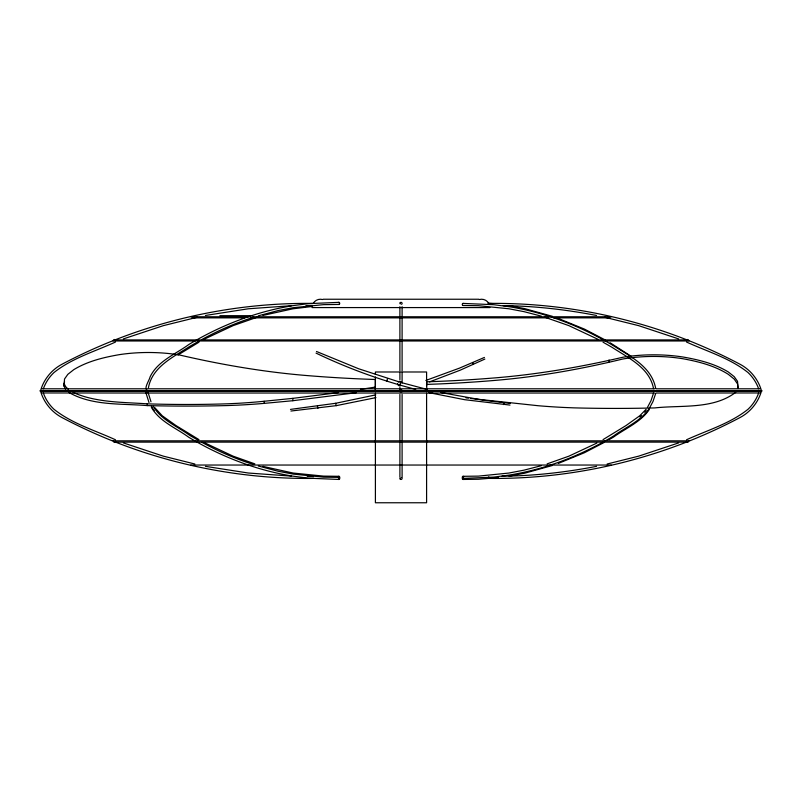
<?xml version="1.0" encoding="UTF-8"?>
<svg xmlns="http://www.w3.org/2000/svg" width="802" height="802" viewBox="0 0 802 802"><rect width="100%" height="100%" fill="white"/><g stroke="black" fill="none" stroke-linecap="round" stroke-linejoin="round"><path stroke-width="1.2" d="M313.221 476.829L313.221 476.308L307.196 476.258M488.789 304.449L488.799 303.407A8.341 8.341 0 0 0 479.416 299.517M69.082 392.559C92.511 405.942 121.242 403.416 147.247 405.601A123.408 9.564 0 0 0 228.179 405.541L237.743 405.16A124.942 13.845 0 0 0 264.089 403.386L292.82 400.719L292.91 398.353L338.554 392.599M64.531 381.582L64.01 386.063L65.624 389.261M64.01 386.063L64.531 379.005L67.829 374.344L73.784 369.642C87.538 361.261 103.398 357.421 119.127 354.685A83.508 34.436 0 0 1 179.307 354.945C222.535 364.98 266.364 372.449 310.645 375.857L311.647 375.938A433.982 130.866 0 0 0 375.316 379.496L375.316 389.742M312.369 305.412L312.088 307.577L489.912 307.577M386.855 381.07L387.546 378.484M399.967 385.04L400.679 382.404L358.624 368.76L316.479 351.476M503.556 404.579L504.027 402.815M148.44 387.647C152.38 366.584 173.553 356.98 189.974 346.263L198.956 341.141M653.55 393.11L651.003 400.719L647.425 407.446M655.635 393.612L652.998 401.491L649.289 408.449M40.792 389.932C44.06 379.005 51.889 369.582 61.975 364.258C138.946 323.507 226.114 302.394 313.201 303.407A8.341 8.341 0 0 1 322.584 299.517M761.208 391.877C757.94 402.804 750.111 412.228 740.025 417.551C663.053 458.303 575.886 479.416 488.799 478.403L488.779 476.829M43.348 388.8C45.544 382.674 49.193 377.08 53.914 372.599C71.869 358.233 94.806 351.487 115.478 342.033M758.652 393.01C756.456 399.145 752.807 404.739 748.086 409.22C730.131 423.576 707.194 430.323 686.522 439.777M649.219 408.559C640.557 421.281 625.37 427.356 613.299 436.178L613.149 436.268C581.32 455.436 546.082 469.11 509.35 475.065L493.832 477.11L463.085 478.403M649.229 409.611C640.567 422.333 625.37 428.408 613.309 437.22L609.069 439.646M646.101 409.321L639.685 415.827L625.991 425.571L603.034 439.616M644.628 412.218L646.111 410.363M400.048 302.885L400.449 302.494A1.143 1.143 0 0 1 401.551 302.494L401.952 302.885A1.013 1.013 0 0 1 401.952 303.928L401.551 304.309M338.364 302.665L338.524 302.494A1.143 0.812 89.3 0 1 339.306 302.494L339.587 302.885A1.013 0.712 89.3 0 1 339.597 303.928L339.316 304.309A1.143 0.812 89.3 0 1 338.725 304.419M338.374 477.661L338.534 477.501A1.143 0.812 -89.3 0 1 339.316 477.501L339.597 477.882A1.013 0.712 -89.3 0 1 339.587 478.934L339.306 479.315A1.143 0.812 -89.3 0 1 338.524 479.315L338.364 479.145M735.755 392.278C713.239 409.571 681.479 404.97 654.813 407.917A123.408 9.564 0 0 1 573.881 407.857L564.317 407.476A124.942 13.845 0 0 1 537.972 405.702L470.784 398.484M639.695 416.87L641.41 415.476M113.473 339.918L688.527 339.918M402.063 391.767L399.937 391.767M178.004 354.965L198.966 342.193M202.004 339.406C218.495 330.464 235.768 322.825 253.703 317.251M603.976 442.554L584.377 452.749L558.232 463.456M204.039 339.296L233.131 325.632L257.161 317.221M596.848 443.075L568.869 456.178L547.134 463.877M484.869 359.065L460.107 370.223L429.461 381.912M484.428 357.431L459.486 368.128L425.862 380.449M686.723 339.687L687.464 339.487M688.216 442.123L113.784 442.123M123.318 338.925L163.317 325.662L197.222 317.271M678.682 442.884L638.683 456.148L607.134 464.017M258.314 315.818L278.013 310.595L293.201 307.707L323.577 304.65L338.925 304.449M541.38 465.671L523.977 470.162L508.789 473.06L478.413 476.117L463.065 476.308M552.478 465.461L524.608 473.22L509.16 476.157M375.767 394.865L335.627 403.296L290.474 409.401M262.926 315.427L293.011 308.79L311.808 306.544M375.938 397.632L336.198 405.662L290.915 411.035M147.107 391.847L145.733 391.907M426.744 389.221L426.744 381.812A433.982 130.866 0 0 0 490.413 378.253L491.415 378.173C535.696 374.765 579.525 367.296 622.753 357.261A83.508 34.436 0 0 1 682.933 357C698.662 359.737 714.522 363.577 728.276 371.958L734.231 376.659L737.529 381.321L738.051 388.379L737.529 383.897L734.231 379.135L728.276 374.313C714.592 365.672 698.712 361.612 682.933 358.745A83.228 35.9 0 0 0 622.753 359.015C579.635 369.501 535.846 377.191 491.576 380.679L490.413 380.78A433.872 133.202 0 0 1 426.744 384.409M400.218 389.902L401.782 389.902M205.452 315.467L248.289 308.79L291.527 305.702M596.548 466.353C565.41 472.348 533.761 475.937 502.042 476.188M360.469 389.401L375.316 387.095M356.439 392.669L292.82 400.719M760.517 392.96L656.116 393.02M498.553 477.541L478.463 479.255L463.085 479.456M73.172 392.479C96.31 402.714 122.465 402.093 147.247 403.837A123.829 12.18 0 0 0 228.179 403.767L237.743 403.316A125.142 16 0 0 0 264.129 401.261L292.91 398.353M264.129 401.261L264.129 403.376M656.096 390.945L655.434 390.915L656.096 390.865M338.915 302.354L308.168 303.657L292.64 305.692C255.918 311.657 220.67 325.321 188.851 344.489L188.691 344.589C175.367 354.314 157.613 361.06 150.114 376.84C149.393 380.178 143.829 388.148 146.836 389.902M305.993 305.572L312.018 305.512M323.176 299.236L478.824 299.236M219.898 315.677L251.898 315.677M190.786 316.77L249.883 316.77M252.359 316.77L611.214 316.77M191.879 317.863L244.51 317.863M250.665 317.863L548.869 317.863M553.791 317.863L610.121 317.863M113.042 340.98L196.139 340.98M197.382 340.98L688.958 340.98M41.975 388.79L145.884 388.79M147.127 388.79L654.873 388.79M656.116 388.79L760.025 388.79M40.1 390.664L761.9 390.664M40.1 391.145L761.9 391.145M145.884 393.02L41.483 392.96M147.127 393.02L654.873 393.02M113.042 440.829L688.958 440.829M190.786 465.04L251.116 465.04M252.359 465.04L611.214 465.04M488.799 303.407C575.886 302.394 663.053 323.507 740.025 364.258C750.111 369.582 757.94 379.005 761.208 389.932M503.245 305.632C534.563 305.973 565.801 309.542 596.548 315.467M313.201 478.403C226.114 479.416 138.946 458.303 61.975 417.551C51.889 412.228 44.06 402.804 40.792 391.877M463.085 303.407L493.832 304.7L509.35 306.745C546.082 312.7 581.32 326.374 613.149 345.542L613.299 345.632C629.981 356.238 651.575 366.644 655.635 388.198M463.065 305.502L478.413 305.702L508.789 308.76L523.977 311.647L541.38 316.148M338.935 476.308L323.587 476.117L293.211 473.06L262.926 466.383M338.925 477.36L323.577 477.16L293.201 474.102L278.013 471.215L258.314 466.002M338.915 479.456L308.168 478.152L292.64 476.117C255.918 470.162 220.67 456.488 188.851 437.321L188.691 437.22C176.009 427.897 159.478 421.581 151.357 407.296M291.527 476.117L248.289 473.02L205.452 466.353M487.927 303.226L492.649 303.567M509.992 405.08L464.709 399.707L428.509 392.559M510.423 403.446L483.476 400.238L441 392.539M114.536 339.487L115.277 339.687M465.972 397.832L468.378 398.153M430.283 392.609L432.649 392.97M509.36 305.692L524.608 308.6L552.478 316.349M604.778 317.271L638.683 325.662L678.682 338.925M194.866 464.017L163.317 456.148L123.318 442.884M415.707 389.361C381.411 380.559 347.958 368.429 316.038 353.111M427.155 389.421L401.351 382.594M544.839 317.221L568.869 325.632L597.961 339.296M254.866 463.877L233.131 456.178L204.039 442.514M253.703 464.558C235.768 458.995 218.495 451.346 202.004 442.403M555.936 317.502L584.377 329.071L604.999 339.847M686.522 342.033C707.194 351.487 730.131 358.233 748.086 372.599C752.807 377.08 756.456 382.674 758.652 388.8M115.478 439.777C94.806 430.323 71.869 423.576 53.914 409.22C49.193 404.739 45.544 399.145 43.348 393.01M610.091 342.745L631.254 356.349M603.034 342.193L612.016 347.306C628.437 358.033 649.62 367.637 653.55 388.699M198.966 439.616L176.009 425.571L162.315 415.827L154.575 407.446M197.944 440.087L189.974 435.556C177.663 426.554 160.911 419.797 153.272 406.363M401.551 477.501L401.952 477.882A1.013 1.013 0 0 1 401.952 478.934L401.551 479.315A1.143 1.143 0 0 1 400.449 479.315L400.048 478.934M68.36 389.421L65.624 386.604L64.01 383.426M462.684 305.361L462.393 304.981A1.013 0.712 -89.3 0 1 462.403 303.928L462.694 303.547A1.143 0.812 -89.3 0 1 463.466 303.547M153.262 409.261L154.235 410.644M152.781 408.559L151.357 406.253M463.746 476.829L463.456 476.448A1.143 0.812 89.3 0 0 462.684 476.448L462.393 476.829A1.013 0.712 89.3 0 0 462.403 477.882A1.013 0.712 89.3 0 0 462.413 478.934L462.694 479.315A1.143 0.812 89.3 0 0 463.476 479.315L463.757 478.934A1.013 0.712 89.3 0 0 463.857 478.403M150.997 401.772L148.039 392.358M148.992 402.534L145.944 392.83M472.639 362.634L473.14 364.519M317.392 406.193L317.963 408.308M335.627 403.296L336.198 405.662M609.019 360.018L609.019 361.892M426.594 385.692L426.594 371.988L375.406 371.988L375.406 374.484M426.594 393.16L426.594 502.764L375.406 502.764L375.406 393.16M402.103 306.705L402.103 370.785M402.103 372.82L402.103 382.153M402.103 394.414L402.103 477.11M399.897 306.705L399.897 370.785M399.897 372.82L399.897 379.657M399.897 387.396L399.897 389.221M399.897 394.414L399.897 477.11M375.406 376.97L375.406 389.421M147.247 403.837L147.247 405.601M463.466 478.263A1.143 0.812 89.3 0 1 462.694 478.263L462.684 477.501A1.143 0.812 89.3 0 1 463.075 477.36M338.915 478.403A1.143 0.812 -89.3 0 0 339.306 478.263L339.597 477.882A1.013 0.712 -89.3 0 0 339.607 476.829L339.316 476.448A1.143 0.812 -89.3 0 0 338.544 476.448L338.254 476.829A1.013 0.712 -89.3 0 0 338.173 477.631M400.228 478.934A1.013 1.013 0 0 1 400.228 477.882M400.469 385.802A2.286 2.286 0 0 1 397.591 383.597M398.263 381.983A2.286 2.286 0 0 1 400.469 381.391M401.491 381.983A2.286 2.286 0 0 1 402.083 383.005M400.228 303.928A1.013 1.013 0 0 1 400.228 302.875"/></g></svg>
